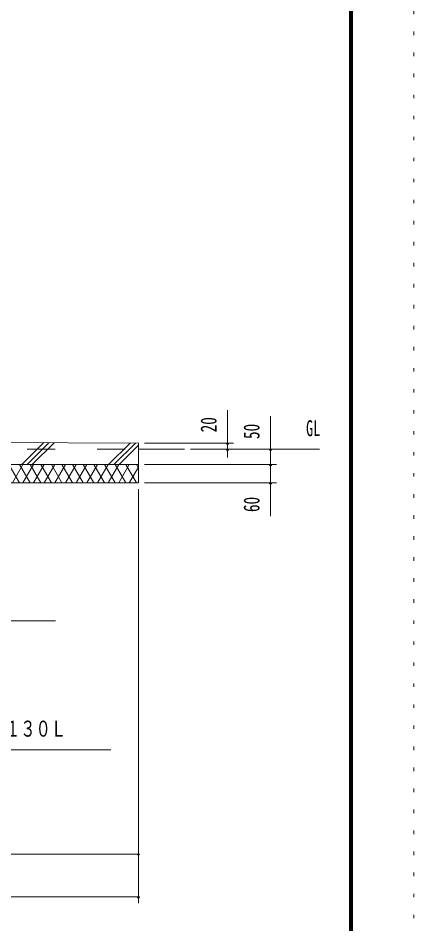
# Model space of a CAD drawing. Units: millimetres, scale not verified. Extents: x -31545 to 31552, y -14700 to 14700.
# Drawn here: x 27041 to 31552, y -3885 to 6454 of the extents above; entities that cross this region are included whole.
import ezdxf
from ezdxf.enums import TextEntityAlignment as Align

# ---------------------------------------------------------------- set-up
doc = ezdxf.new("R2010")
doc.units = ezdxf.units.MM
doc.header["$LTSCALE"] = 80
doc.linetypes.add('USER2', pattern=[10, 4, -6])
doc.linetypes.add('USER4', pattern=[3, 0.5, -2.5])
for name, color, linetype, lineweight in [('0-6_2-02BOLD', 7, 'Continuous', 18), ('0-7_2-12HIDDEN', 3, 'USER2', 18), ('0-A_2-52DIM', 3, 'Continuous', 18), ('0-B_2-62HATCH', 2, 'Continuous', 18), ('0-C_F-F1PAPER', 5, 'Continuous', 18), ('0-D_F-E_J_ADD', 5, 'USER4', 18)]:
    doc.layers.add(name, color=color, linetype=linetype, lineweight=lineweight)
doc.styles.add('ＭＳ ゴシック', font='')
doc.styles.get('ＭＳ ゴシック').set_extended_font_data('MS Gothic')

msp = doc.modelspace()

# ---------------------------------------------------------------- linework, layer by layer
at = {"layer": '0-6_2-02BOLD'}
for p, q in [((22110.67, 1634.25), (28412.24, 1602.9)), ((28412.24, 1602.9), (28412.24, 1147.9)), ((28412.24, 1532.9), (28937.24, 1532.9)), ((28412.24, 1357.9), (22110.68, 1357.9)), ((24002.24, 1147.9), (28412.24, 1147.9))]:
    msp.add_line(p, q, dxfattribs=at)
at = {"layer": '0-7_2-12HIDDEN'}
msp.add_line((14342.24, 1532.9), (28412.24, 1532.9), dxfattribs=at)
at = {"layer": '0-A_2-52DIM'}
for p, q in [((29427.24, 1438.97), (29427.24, 1980.9)), ((29917.25, 1910.9), (29917.25, 769.9)), ((28482.24, 1602.9), (29497.25, 1602.9)), ((29441.24, 1602.9), (29413.24, 1602.9)), ((29007.24, 1532.9), (30477.25, 1532.9)), ((29441.24, 1532.9), (29413.24, 1532.9)), ((29931.25, 1532.9), (29903.25, 1532.9)), ((28482.24, 1357.9), (29987.25, 1357.9)), ((29931.25, 1357.9), (29903.25, 1357.9)), ((28482.24, 1147.9), (29987.25, 1147.9)), ((29931.25, 1147.9), (29903.25, 1147.9)), ((28412.24, 1077.9), (28412.24, -3647.09)), ((25297.24, -1897.1), (28097.25, -1897.1)), ((28412.24, -3087.09), (14342.24, -3087.09)), ((28426.24, -3087.09), (28398.24, -3087.09)), ((14342.24, -3577.09), (28412.24, -3577.09)), ((28426.24, -3577.09), (28398.24, -3577.09))]:
    msp.add_line(p, q, dxfattribs=at)
msp.add_lwpolyline([(27467.25, -427.1), (25297.24, -427.1), (22204.2, 723.56)], dxfattribs=at)
for centre in [(29427.24, 1602.9), (29427.24, 1532.9), (29917.25, 1532.9), (29917.25, 1357.9), (29917.25, 1147.9), (28412.24, -3087.09), (28412.24, -3577.09)]:
    msp.add_arc(centre, 14, 180, 0, dxfattribs=at)
at = {"layer": '0-B_2-62HATCH'}
for p, q in [((27082.55, 1357.9), (27332.92, 1608.27)), ((27141.94, 1357.9), (27392.02, 1607.98)), ((27201.34, 1357.9), (27451.12, 1607.68)), ((28072.49, 1357.9), (28317.96, 1603.37)), ((28131.89, 1357.9), (28377.07, 1603.08)), ((28191.29, 1357.9), (28412.24, 1578.86)), ((27055.48, 1147.9), (26934.24, 1357.9)), ((26974.65, 1147.9), (27095.9, 1357.9)), ((27176.72, 1147.9), (27055.48, 1357.9)), ((27095.9, 1147.9), (27217.14, 1357.9)), ((27297.97, 1147.9), (27176.72, 1357.9)), ((27217.14, 1147.9), (27338.38, 1357.9)), ((27419.21, 1147.9), (27297.97, 1357.9)), ((27338.38, 1147.9), (27459.63, 1357.9)), ((27540.45, 1147.9), (27419.21, 1357.9)), ((27459.63, 1147.9), (27580.87, 1357.9)), ((27661.7, 1147.9), (27540.46, 1357.9)), ((27580.87, 1147.9), (27702.11, 1357.9)), ((27782.95, 1147.9), (27661.7, 1357.9)), ((27702.11, 1147.9), (27823.36, 1357.9)), ((27904.19, 1147.9), (27782.94, 1357.9)), ((27823.36, 1147.9), (27944.6, 1357.9)), ((28025.43, 1147.9), (27904.19, 1357.9)), ((27944.6, 1147.9), (28065.84, 1357.9)), ((28146.68, 1147.9), (28025.43, 1357.9)), ((28065.85, 1147.9), (28187.09, 1357.9)), ((28267.92, 1147.9), (28146.68, 1357.9)), ((28187.09, 1147.9), (28308.33, 1357.9)), ((28389.16, 1147.9), (28267.92, 1357.9)), ((28412.24, 1317.92), (28389.16, 1357.9)), ((28308.33, 1147.9), (28412.24, 1327.88))]:
    msp.add_line(p, q, dxfattribs=at)
at = {"layer": '0-C_F-F1PAPER'}
for p, q in [((30817.36, -13965), (30817.36, 14105)), ((30831.36, -13979), (30831.36, 14119)), ((30838.36, -13986), (30838.36, 14126)), ((30845.36, -13993), (30845.36, 14133)), ((30852.36, -14000), (30852.36, 14140))]:
    msp.add_line(p, q, dxfattribs=at)
for points in [[(-9324.14, -13996.5), (30848.86, -13996.5), (30848.86, 14136.5)], [(-9317.14, -13989.5), (30841.86, -13989.5), (30841.86, 14129.5)], [(-9310.14, -13982.5), (30834.86, -13982.5), (30834.86, 14122.5)], [(-9303.14, -13975.5), (30827.86, -13975.5), (30827.86, 14115.5)], [(-9299.64, -13972), (30824.36, -13972), (30824.36, 14112)], [(-9296.14, -13968.5), (30820.86, -13968.5), (30820.86, 14108.5)]]:
    msp.add_lwpolyline(points, dxfattribs=at)
at = {"layer": '0-D_F-E_J_ADD'}
msp.add_line((31552.36, 14700), (31552.36, -14700), dxfattribs=at)

# ---------------------------------------------------------------- texts
at = {"layer": '0-A_2-52DIM', "color": 7, "style": 'ＭＳ ゴシック', "width": 0.7}
for s, p in [('20', (29357.24, 1725.65)), ('50', (29847.25, 1649.5)), ('60', (29847.25, 815.94))]:
    msp.add_text(s, height=182.3, rotation=90, dxfattribs=at).set_placement(p, align=Align.BOTTOM_LEFT)
at = {"layer": '0-A_2-52DIM', "color": 7, "style": 'ＭＳ ゴシック'}
for s, width, p in [('GL', 0.65, (30323.24, 1627.77)), ('かんざし：φ１３×１３０Ｌ', 0.7, (25367.25, -1802.23))]:
    msp.add_text(s, height=182.3, dxfattribs=dict(at, width=width)).set_placement(p, align=Align.BOTTOM_LEFT)

doc.saveas('drawing.dxf')
